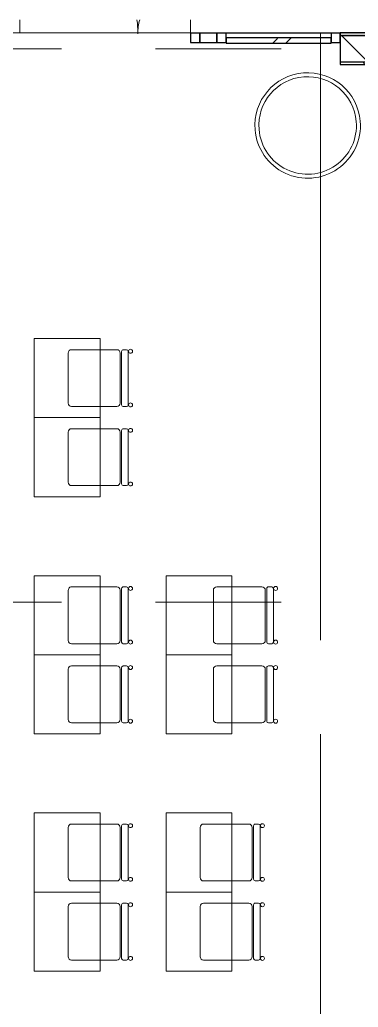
# Model space of a CAD drawing. Header units: millimetres. Extents: x 855 to 94006, y -3304 to 17933.
# Drawn here: x 27786 to 30352, y 526 to 8020 of the extents above; entities that cross this region are included whole.
import ezdxf

# ---------------------------------------------------------------- set-up
doc = ezdxf.new("R2010")
doc.units = ezdxf.units.MM
doc.linetypes.add('Осевая', pattern=[4762.5, 952.5, -714.375, 2381.25, -714.375])
for name, color, linetype, lineweight in [('A-DOOR', 7, 'Continuous', 9), ('A-GLAZ-CURT', 7, 'Continuous', 9), ('A-GLAZ-CURT-1', 7, 'Continuous', 25), ('A-GLAZ-CWMG', 7, 'Continuous', 9), ('A-GLAZ-CWMG-1', 7, 'Continuous', 25), ('I-WALL', 7, 'Continuous', 9), ('Оси', 7, 'Continuous', 9), ('Оси-2', 7, 'Осевая', 9)]:
    doc.layers.add(name, color=color, linetype=linetype, lineweight=lineweight)
for name, color, linetype, lineweight, true_color in [('A-WALL-3', 7, 'Continuous', 25, 0x3c3c3c), ('A-WALL-FNSH-1', 7, 'Continuous', 13, 0x3c3c3c), ('I-FURN-1', 7, 'Continuous', 9, 0xf0f0f0)]:
    doc.layers.add(name, color=color, linetype=linetype, lineweight=lineweight, true_color=true_color)
pattern_1 = [(0, (-30394.15, 0), (182.88, 45.72), [15.088, -122.072, 15.088, -122.072, -731.52]), (0, (-30394.15, 0), (182.88, 45.72), [-274.32, 15.088, -259.232, 15.088, -122.072, -320.04]), (0, (-30394.15, 0), (182.88, 45.72), [-685.8, 15.088, -76.352, 15.088, -213.512]), (120, (-30325.57, 22.86), (-131.03468, 135.518726), [15.088, -122.072, 15.088, -122.072, -731.52]), (120, (-30325.57, 22.86), (-131.03468, 135.518726), [-274.32, 15.088, -259.232, 15.088, -122.072, -320.04]), (120, (-30325.57, 22.86), (-131.03468, 135.518726), [-685.8, 15.088, -76.352, 15.088, -213.512]), (240, (-30302.71, 114.3), (-51.84532, -181.238726), [15.088, -122.072, 15.088, -122.072, -731.52]), (240, (-30302.71, 114.3), (-51.84532, -181.238726), [-274.32, 15.088, -259.232, 15.088, -122.072, -320.04]), (240, (-30302.71, 114.3), (-51.84532, -181.238726), [-685.8, 15.088, -76.352, 15.088, -213.512])]

# ---------------------------------------------------------------- blocks, each defined once
blk = doc.blocks.new('Стол базовый прямоугольный - 1_7а-25476368-План разверток пом_ 1_12_ Этаж 1')
at = {"layer": 'I-FURN-1'}
for p, q in [((250, 300), (-250, 300)), ((-250, 300), (-250, -300)), ((250, -300), (250, 300)), ((-250, -300), (250, -300))]:
    blk.add_line(p, q, dxfattribs=at)
blk = doc.blocks.new('Стул Breuer - 1_9а-V10-План разверток пом_ 1_12_ Этаж 1')
at = {"layer": 'I-FURN-1'}
for p, q in [((190.5, 241.3), (-190.5, 241.3)), ((-215.9, 215.9), (-215.9, 0)), ((215.9, 0), (215.9, 215.9)), ((-215.9, 0), (-215.9, -127)), ((215.9, -127), (215.9, 0)), ((-215.9, -176.2), (-215.9, -200.8)), ((203.2, -163.5), (-203.2, -163.5)), ((-203.2, -213.5), (203.2, -213.5)), ((-190.5, -152.4), (190.5, -152.4)), ((215.9, -200.8), (215.9, -176.2))]:
    blk.add_line(p, q, dxfattribs=at)
for centre, radius, start, end in [((-190.5, 215.9), 25.4, 90, 180), ((190.5, 215.9), 25.4, 30, 90), ((190.5, 215.9), 25.4, 0, 30), ((-190.5, -127), 25.4, 180, 270), ((190.5, -127), 25.4, 270, 360), ((-203.5, -230.6), 15.1, 360, 180), ((-203.2, -176.2), 12.7, 90, 180), ((-203.2, -200.8), 12.7, 180, 270), ((203.7, -230.6), 15.1, 360, 180), ((203.2, -176.2), 12.7, 360, 90), ((203.2, -200.8), 12.7, 270, 360), ((-203.5, -230.6), 15.1, 180, 360), ((203.7, -230.6), 15.1, 180, 360)]:
    blk.add_arc(centre, radius, start, end, dxfattribs=at)
blk = doc.blocks.new('Стул Breuer - 1_9а-V4-План разверток пом_ 1_12_ Этаж 1')
at = {"layer": 'I-FURN-1'}
for p, q in [((190.5, 241.3), (-190.5, 241.3)), ((-215.9, 215.9), (-215.9, 0)), ((215.9, 0), (215.9, 215.9)), ((-215.9, 0), (-215.9, -127)), ((215.9, -127), (215.9, 0)), ((-215.9, -176.2), (-215.9, -200.8)), ((203.2, -163.5), (-203.2, -163.5)), ((-203.2, -213.5), (203.2, -213.5)), ((-190.5, -152.4), (190.5, -152.4)), ((215.9, -200.8), (215.9, -176.2))]:
    blk.add_line(p, q, dxfattribs=at)
for centre, radius, start, end in [((-190.5, 215.9), 25.4, 90, 180), ((190.5, 215.9), 25.4, 0, 90), ((-190.5, -127), 25.4, 180, 270), ((190.5, -127), 25.4, 270, 360), ((-203.5, -230.6), 15.1, 360, 180), ((-203.2, -176.2), 12.7, 90, 180), ((-203.2, -200.8), 12.7, 180, 270), ((203.7, -230.6), 15.1, 360, 180), ((203.2, -176.2), 12.7, 360, 90), ((203.2, -200.8), 12.7, 270, 360), ((-203.5, -230.6), 15.1, 180, 360), ((203.7, -230.6), 15.1, 180, 360)]:
    blk.add_arc(centre, radius, start, end, dxfattribs=at)
blk = doc.blocks.new('Стул Breuer - 1_9а-V11-План разверток пом_ 1_12_ Этаж 1')
at = {"layer": 'I-FURN-1'}
for p, q in [((190.5, 241.3), (-190.5, 241.3)), ((-215.9, 215.9), (-215.9, 100)), ((215.9, 100), (215.9, 215.9)), ((-215.9, 100), (-215.9, -127)), ((215.9, -127), (215.9, 100)), ((-215.9, -176.2), (-215.9, -200.8)), ((203.2, -163.5), (-203.2, -163.5)), ((-203.2, -213.5), (203.2, -213.5)), ((-190.5, -152.4), (190.5, -152.4)), ((215.9, -200.8), (215.9, -176.2))]:
    blk.add_line(p, q, dxfattribs=at)
for centre, radius, start, end in [((-190.5, 215.9), 25.4, 90, 180), ((190.5, 215.9), 25.4, 0, 90), ((-190.5, -127), 25.4, 180, 270), ((190.5, -127), 25.4, 270, 360), ((-203.5, -230.6), 15.1, 360, 180), ((-203.2, -176.2), 12.7, 90, 180), ((-203.2, -200.8), 12.7, 180, 270), ((203.7, -230.6), 15.1, 360, 180), ((203.2, -176.2), 12.7, 360, 90), ((203.2, -200.8), 12.7, 270, 360), ((-203.5, -230.6), 15.1, 180, 360), ((203.7, -230.6), 15.1, 180, 360)]:
    blk.add_arc(centre, radius, start, end, dxfattribs=at)
blk = doc.blocks.new('Стул Breuer - 1_9а-V12-План разверток пом_ 1_12_ Этаж 1')
at = {"layer": 'I-FURN-1'}
for p, q in [((190.5, 241.3), (-190.5, 241.3)), ((-215.9, 215.9), (-215.9, 0)), ((215.9, 0), (215.9, 215.9)), ((-215.9, 0), (-215.9, -127)), ((215.9, -127), (215.9, 0)), ((-215.9, -176.2), (-215.9, -200.8)), ((203.2, -163.5), (-203.2, -163.5)), ((-203.2, -213.5), (203.2, -213.5)), ((-190.5, -152.4), (190.5, -152.4)), ((215.9, -200.8), (215.9, -176.2))]:
    blk.add_line(p, q, dxfattribs=at)
for centre, radius, start, end in [((-190.5, 215.9), 25.4, 135, 180), ((-190.5, 215.9), 25.4, 90, 135), ((190.5, 215.9), 25.4, 0, 90), ((-190.5, -127), 25.4, 180, 270), ((190.5, -127), 25.4, 270, 360), ((-203.5, -230.6), 15.1, 360, 180), ((-203.2, -176.2), 12.7, 90, 180), ((-203.2, -200.8), 12.7, 180, 270), ((203.7, -230.6), 15.1, 360, 180), ((203.2, -176.2), 12.7, 360, 90), ((203.2, -200.8), 12.7, 270, 360), ((-203.5, -230.6), 15.1, 180, 360), ((203.7, -230.6), 15.1, 180, 360)]:
    blk.add_arc(centre, radius, start, end, dxfattribs=at)
blk = doc.blocks.new('Стул Breuer - 1_9а-V13-План разверток пом_ 1_12_ Этаж 1')
at = {"layer": 'I-FURN-1'}
for p, q in [((190.5, 241.3), (-190.5, 241.3)), ((-215.9, 215.9), (-215.9, 0)), ((215.9, 0), (215.9, 215.9)), ((-215.9, 0), (-215.9, -127)), ((215.9, -127), (215.9, 0)), ((-215.9, -176.2), (-215.9, -200.8)), ((203.2, -163.5), (-203.2, -163.5)), ((-203.2, -213.5), (203.2, -213.5)), ((-190.5, -152.4), (190.5, -152.4)), ((215.9, -200.8), (215.9, -176.2))]:
    blk.add_line(p, q, dxfattribs=at)
for centre, radius, start, end in [((-190.5, 215.9), 25.4, 90, 180), ((190.5, 215.9), 25.4, 45, 90), ((190.5, 215.9), 25.4, 0, 45), ((-190.5, -127), 25.4, 180, 270), ((190.5, -127), 25.4, 270, 360), ((-203.5, -230.6), 15.1, 360, 180), ((-203.2, -176.2), 12.7, 90, 180), ((-203.2, -200.8), 12.7, 180, 270), ((203.7, -230.6), 15.1, 360, 180), ((203.2, -176.2), 12.7, 360, 90), ((203.2, -200.8), 12.7, 270, 360), ((-203.5, -230.6), 15.1, 180, 360), ((203.7, -230.6), 15.1, 180, 360)]:
    blk.add_arc(centre, radius, start, end, dxfattribs=at)
blk = doc.blocks.new('ПУФ - 1_53-V29-План разверток пом_ 1_12_ Этаж 1')
at = {"layer": 'I-FURN-1'}
for radius, start, end in [(400, 360, 180), (400, 0, 180), (370, 360, 180), (370, 0, 180), (400, 180, 360), (370, 180, 360), (370, 180, 360), (400, 180, 360)]:
    blk.add_arc((0, 0), radius, start, end, dxfattribs=at)
blk = doc.blocks.new('Прямоугольный импост - 50 x 70 мм-31700031-План разверток пом_ 1_12_ Этаж 1')
at = {"layer": 'A-GLAZ-CWMG-1'}
for p, q in [((-70, 35), (0, 35)), ((-70, -35), (-70, 35)), ((0, 35), (0, -35)), ((0, -35), (-70, -35))]:
    blk.add_line(p, q, dxfattribs=at)
blk = doc.blocks.new('Дверь_Витражная_остекление_ - ДВН_ДАО_Главный вход_1200 в свету-31742133-План разверток пом_ 1_12_ Этаж 1')
at = {"layer": 'A-DOOR'}
for p, q in [((-647.5, 136.3), (-647.5, 35)), ((647.5, 136.3), (647.5, 35))]:
    blk.add_line(p, q, dxfattribs=at)
for centre, radius, start, end in [((-647.5, 30), 895, 360, 6.83714), ((647.5, 30), 400, 164.57523, 180)]:
    blk.add_arc(centre, radius, start, end, dxfattribs=at)
blk = doc.blocks.new('Системная панель - Стемалит - 40мм-31720939-План разверток пом_ 1_12_ Этаж 1')
at = {"layer": 'A-GLAZ-CURT-1'}
for p, q in [((65, 35), (-65, 35)), ((-65, 35), (-65, -35)), ((65, -35), (65, 35)), ((-65, -35), (65, -35))]:
    blk.add_line(p, q, dxfattribs=at)
blk = doc.blocks.new('Прямоугольный импост - 50 x 70 мм-31687886-План разверток пом_ 1_12_ Этаж 1')
at = {"layer": 'A-GLAZ-CWMG-1'}
for p, q in [((-35, 35), (35, 35)), ((-35, -35), (-35, 35)), ((35, 35), (35, -35)), ((35, -35), (-35, -35))]:
    blk.add_line(p, q, dxfattribs=at)
blk = doc.blocks.new('Системная панель - Стекло - 40мм-V43-План разверток пом_ 1_12_ Этаж 1')
at = {"layer": 'A-GLAZ-CURT'}
h = blk.add_hatch(dxfattribs=at)
h.set_pattern_fill('FP_10', color=256, style=0, pattern_type=2)
h.set_pattern_definition([(45, (-60292.5, -7733), (-424.264, 424.264), [300, -900]), (45, (-60592.5, -7883), (-424.264, 424.264), [900, -300]), (45, (-59992.5, -8033), (-424.264, 424.264), [300, -900])])
h.paths.add_polyline_path([(397.5, -40), (397.5, 0), (-397.5, 0), (-397.5, -40), (-135.3, -40)])
at = {"layer": 'A-GLAZ-CURT-1'}
for p, q in [((397.5, 0), (-397.5, 0)), ((-397.5, 0), (-397.5, -40)), ((397.5, -40), (397.5, 0)), ((-397.5, -40), (397.5, -40))]:
    blk.add_line(p, q, dxfattribs=at)
blk = doc.blocks.new('Прямоугольный импост - 50 x 70 мм-31702100-План разверток пом_ 1_12_ Этаж 1')
at = {"layer": 'A-GLAZ-CWMG-1'}
for p, q in [((-35, 35), (35, 35)), ((-35, -35), (-35, 35)), ((35, 35), (35, -35)), ((35, -35), (-35, -35))]:
    blk.add_line(p, q, dxfattribs=at)
blk = doc.blocks.new('Прямоугольный импост - 50 x 70 мм-31720914-План разверток пом_ 1_12_ Этаж 1')
at = {"layer": 'A-GLAZ-CWMG'}
blk.add_line((50640, 7918), (49845, 7918), dxfattribs=at)

msp = doc.modelspace()

# ---------------------------------------------------------------- hatches: boundary and pattern name
at = {"layer": 'I-WALL'}
h = msp.add_hatch(dxfattribs=at)
h.set_pattern_fill('FP_6', color=256, style=0, pattern_type=2)
h.set_pattern_definition(pattern_1)
h.paths.add_polyline_path([(34215.4, 7900), (35366, 7900), (35366, 7920), (30215.8, 7920), (30215.8, 7900), (33715.8, 7900)])
h.paths.add_polyline_path([(21559, 7900), (27715.8, 7900), (27715.8, 7920), (20315.8, 7920), (20315.8, 7900), (20983.7, 7900)])
h.paths.add_polyline_path([(16956.6, 7900), (17815.8, 7900), (17815.8, 7920), (16956.6, 7920), (16956.6, 7917.3)])
h = msp.add_hatch(dxfattribs=at)
h.set_pattern_fill('FP_3', color=256, style=0, pattern_type=2)
h.set_pattern_definition([(135, (-30394.15, 0), (-106.066, -106.066), [])])
h.paths.add_polyline_path([(30515.8, 7700), (30515.8, 7900), (30215.8, 7900), (30215.8, 7700)])
h.paths.add_polyline_path([(26515.8, 7700), (27715.8, 7700), (27715.8, 7900), (26515.8, 7900)])
h = msp.add_hatch(dxfattribs=at)
h.set_pattern_fill('FP_6', color=256, style=0, pattern_type=2)
h.set_pattern_definition(pattern_1)
h.paths.add_polyline_path([(30495.8, 7680), (30515.8, 7680), (30515.8, 7700), (30215.8, 7700), (30215.8, 7680), (30494.8, 7680)])
h.paths.add_polyline_path([(26535.8, 7680), (27715.8, 7680), (27715.8, 7700), (26535.8, 7700)])

# ---------------------------------------------------------------- linework, layer by layer
at = {"layer": 'A-WALL-3'}
for p, q in [((30215.8, 7920), (30215.8, 7680)), ((35366, 7920), (30215.8, 7920)), ((30215.8, 7900), (31015.8, 7900)), ((30215.8, 7700), (30515.8, 7700)), ((30215.8, 7680), (30495.8, 7680))]:
    msp.add_line(p, q, dxfattribs=at)
at = {"layer": 'A-WALL-FNSH-1'}
for p, q in [((35366, 7921), (16956.6, 7921)), ((17815.8, 7920), (30215.8, 7920)), ((30215.8, 7680), (30215.8, 7679)), ((30215.8, 7679), (30494.8, 7679))]:
    msp.add_line(p, q, dxfattribs=at)
at = {"layer": 'Оси'}
for p, q in [((30065.8, 4171), (30065.8, 7921)), ((30065.8, -2104.4), (30065.8, 1645.6))]:
    msp.add_line(p, q, dxfattribs=at)
at = {"layer": 'Оси-2'}
for p, q in [((19291, 7800), (31516.8, 7800)), ((30065.8, 1645.6), (30065.8, 4171)), ((19291, 3600), (31516.8, 3600))]:
    msp.add_line(p, q, dxfattribs=at)

# ---------------------------------------------------------------- block references
at = {"layer": 'A-DOOR'}
msp.add_blockref('Дверь_Витражная_остекление_ - ДВН_ДАО_Главный вход_1200 в свету-31742133-План разверток пом_ 1_12_ Этаж 1', (28433.3, 7883), dxfattribs=at)
at = {"layer": 'A-GLAZ-CURT'}
for name, p in [('Системная панель - Стемалит - 40мм-31720939-План разверток пом_ 1_12_ Этаж 1', (29215.8, 7883)), ('Системная панель - Стекло - 40мм-V43-План разверток пом_ 1_12_ Этаж 1', (29748.3, 7883))]:
    msp.add_blockref(name, p, dxfattribs=at)
at = {"layer": 'A-GLAZ-CWMG', "extrusion": (0, 0, -1), "rotation": 180}
for name, p in [('Прямоугольный импост - 50 x 70 мм-31687886-План разверток пом_ 1_12_ Этаж 1', (-29115.8, 7883)), ('Прямоугольный импост - 50 x 70 мм-31702100-План разверток пом_ 1_12_ Этаж 1', (-29315.8, 7883)), ('Прямоугольный импост - 50 x 70 мм-31700031-План разверток пом_ 1_12_ Этаж 1', (-30215.8, 7883))]:
    msp.add_blockref(name, p, dxfattribs=at)
at = {"layer": 'A-GLAZ-CWMG'}
msp.add_blockref('Прямоугольный импост - 50 x 70 мм-31720914-План разверток пом_ 1_12_ Этаж 1', (-20494.2, 0), dxfattribs=at)
at = {"layer": 'I-FURN-1'}
for name, p, rotation in [('ПУФ - 1_53-V29-План разверток пом_ 1_12_ Этаж 1', (29968.2, 7217.3), 184.6613193387897), ('Стул Breuer - 1_9а-V4-План разверток пом_ 1_12_ Этаж 1', (28394.7, 5300), 89.99999999999959), ('Стул Breuer - 1_9а-V13-План разверток пом_ 1_12_ Этаж 1', (28394.7, 4700), 89.99999999999959), ('Стул Breuer - 1_9а-V10-План разверток пом_ 1_12_ Этаж 1', (28394.7, 3500), 89.99999999999959), ('Стул Breuer - 1_9а-V11-План разверток пом_ 1_12_ Этаж 1', (29494.7, 3500), 89.99999999999959), ('Стул Breuer - 1_9а-V4-План разверток пом_ 1_12_ Этаж 1', (28394.7, 2900), 89.99999999999959), ('Стул Breuer - 1_9а-V11-План разверток пом_ 1_12_ Этаж 1', (29494.7, 2900), 89.99999999999959), ('Стул Breuer - 1_9а-V4-План разверток пом_ 1_12_ Этаж 1', (28394.7, 1700), 89.99999999999959), ('Стул Breuer - 1_9а-V12-План разверток пом_ 1_12_ Этаж 1', (29394.7, 1700), 89.99999999999959), ('Стул Breuer - 1_9а-V4-План разверток пом_ 1_12_ Этаж 1', (28394.7, 1100), 89.99999999999959), ('Стул Breuer - 1_9а-V4-План разверток пом_ 1_12_ Этаж 1', (29394.7, 1100), 89.99999999999959)]:
    msp.add_blockref(name, p, dxfattribs=dict(at, rotation=rotation))
for p in [(28144.7, 5300), (28144.7, 4700), (28144.7, 3500), (29144.7, 3500), (28144.7, 2900), (29144.7, 2900), (28144.7, 1700), (29144.7, 1700), (28144.7, 1100), (29144.7, 1100)]:
    msp.add_blockref('Стол базовый прямоугольный - 1_7а-25476368-План разверток пом_ 1_12_ Этаж 1', p, dxfattribs=at)

doc.saveas('drawing.dxf')
